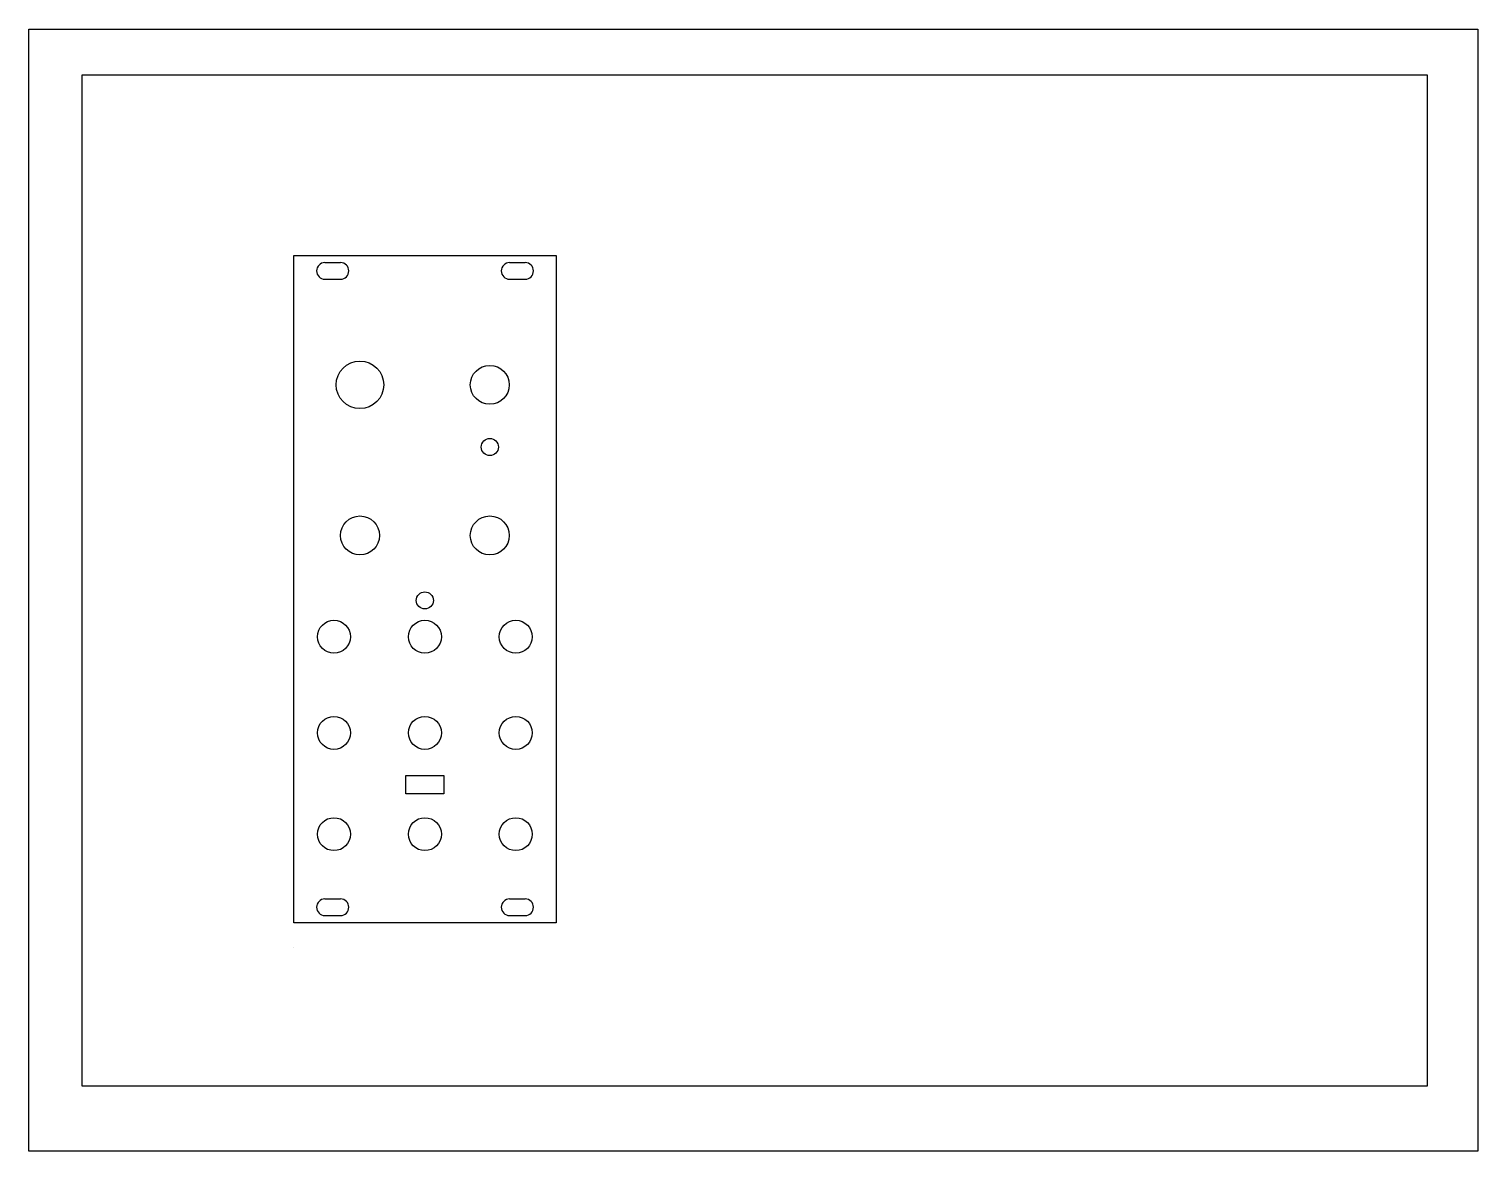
# Model space of a CAD drawing. Extents: x -51 to 228, y -172 to 44.
import ezdxf

# ---------------------------------------------------------------- set-up
doc = ezdxf.new("R2010")
doc.units = 0
doc.layers.get('0').update_dxf_attribs({"linetype": 'CONTINUOUS'})
doc.layers.add('dim', color=7, linetype='CONTINUOUS')
doc.layers.add('Mechanical', color=7, linetype='CONTINUOUS')

# ---------------------------------------------------------------- blocks, each defined once
blk = doc.blocks.new('A$C32605')
at = {"layer": 'Mechanical'}
for points in [[(1.6, 3.2), (4.599999, 3.2)], [(1.6, 0.000001), (4.599999, 0.000001)]]:
    blk.add_lwpolyline(points, dxfattribs=at)
at = {"layer": 'Mechanical', "linetype": 'ByBlock'}
for centre, start, end in [((1.6, 1.6), 90, 270), ((4.6, 1.6), 270, 90)]:
    blk.add_arc(centre, 1.6, start, end, dxfattribs=at)
blk = doc.blocks.new('A$C909705334')
for p, q in [((-3.65, 1.75), (3.65, 1.75)), ((-3.65, -1.75), (-3.65, 1.75)), ((3.65, 1.75), (3.65, -1.75)), ((3.65, -1.75), (-3.65, -1.75))]:
    blk.add_line(p, q)

msp = doc.modelspace()

# ---------------------------------------------------------------- linework, layer by layer
at = {"color": 18, "ltscale": 25.4}
for p, q in [((0, 0), (50.5, 0)), ((0, -128.5), (0, 0)), ((50.5, 0), (50.5, -128.5)), ((50.5, -128.5), (0, -128.5))]:
    msp.add_line(p, q, dxfattribs=at)
at = {"linetype": 'ByBlock'}
for points in [[(-50.98, -172.42), (-50.98, 43.58), (228.02, 43.58), (228.02, -172.42)], [(218.27, -159.88), (218.27, 34.69), (-40.81, 34.69), (-40.81, -159.88)]]:
    msp.add_lwpolyline(points, close=True, dxfattribs=at)
for centre, radius in [((12.75, -24.92), 4.58), ((37.75, -24.92), 3.75), ((37.75, -36.89), 1.65), ((12.75, -53.92), 3.75), ((37.75, -53.92), 3.75), ((25.25, -66.42), 1.65), ((7.75, -73.41), 3.17), ((25.25, -73.41), 3.17), ((42.75, -73.42), 3.17), ((7.75, -91.92), 3.17), ((25.25, -91.92), 3.17), ((42.75, -91.92), 3.17), ((7.75, -111.42), 3.17), ((25.25, -111.42), 3.17), ((42.75, -111.42), 3.17)]:
    msp.add_circle(centre, radius)
at = {"layer": 'dim', "linetype": 'ByBlock'}
msp.add_line((0, -133.2), (0, -133.2), dxfattribs=at)

# ---------------------------------------------------------------- block references
for name, p in [('A$C32605', (4.4, -4.6)), ('A$C32605', (39.96, -4.6)), ('A$C909705334', (25.25, -101.9)), ('A$C32605', (4.4, -127.1)), ('A$C32605', (39.96, -127.1))]:
    msp.add_blockref(name, p)

doc.saveas('drawing.dxf')
